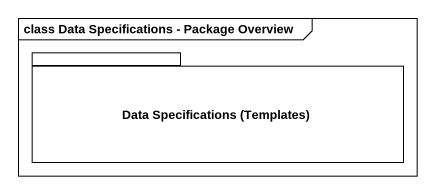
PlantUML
@startuml
mainframe class Data Specifications - Package Overview
package "Data Specifications (Templates)" as Data_Specifications {
}
@enduml
